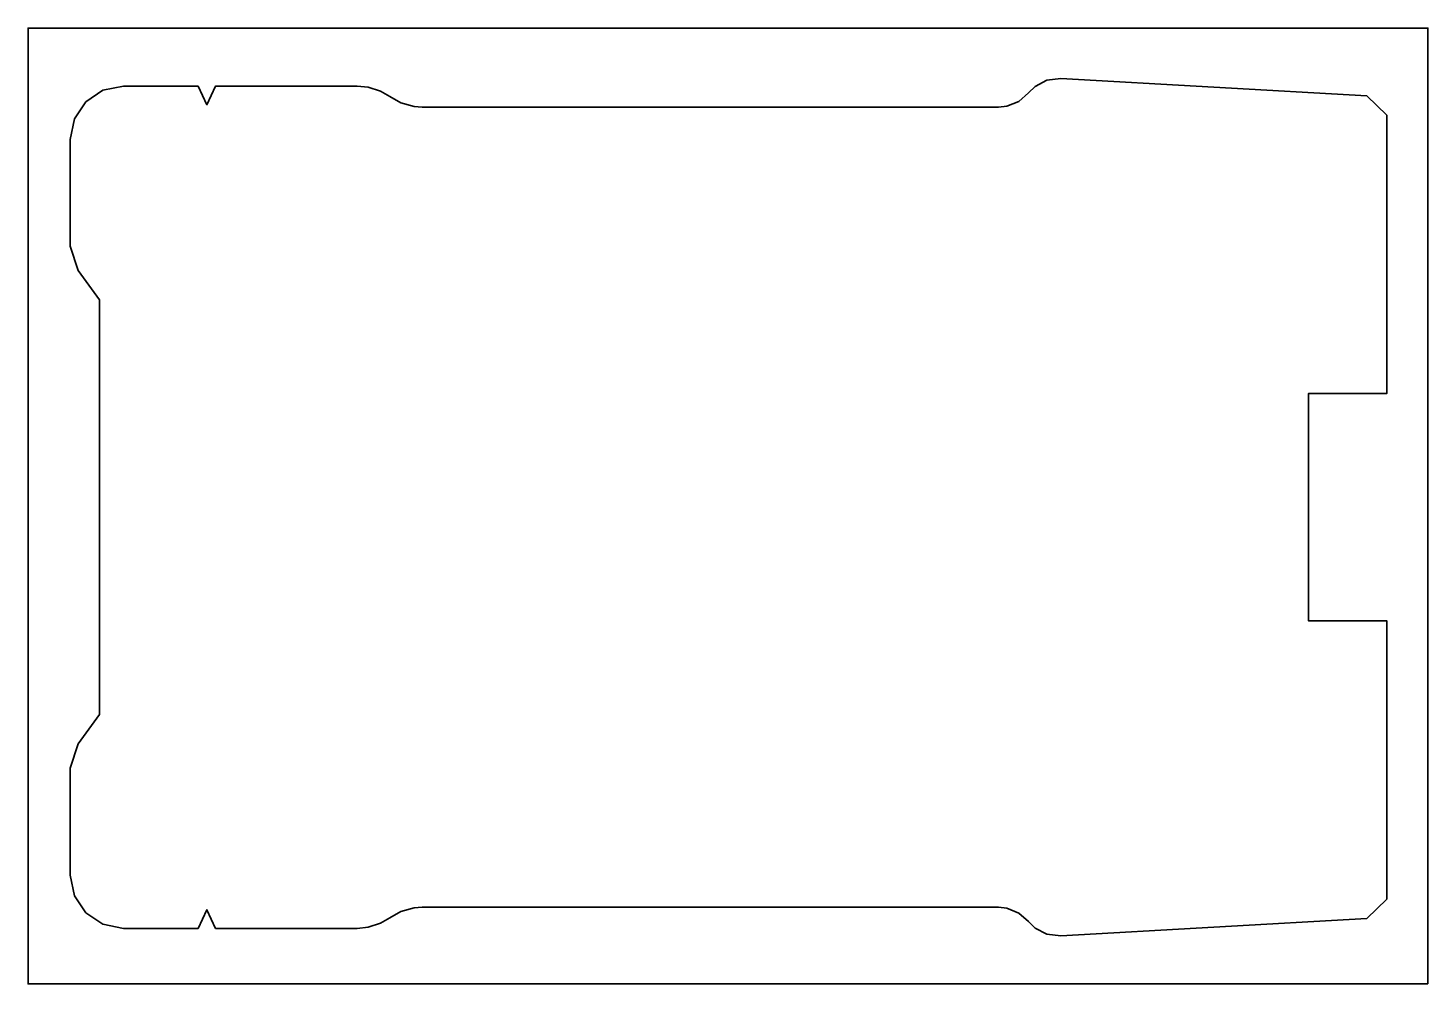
# Model space of a CAD drawing. Header units: millimetres. Extents: x 30 to 370, y 134 to 366.
import ezdxf

# ---------------------------------------------------------------- set-up
doc = ezdxf.new("R2010")
doc.units = ezdxf.units.MM
doc.header["$MEASUREMENT"] = 0
doc.layers.get('0').update_dxf_attribs({"lineweight": 0})
doc.layers.add('Safety', color=7, linetype='Continuous', lineweight=0)

msp = doc.modelspace()

# ---------------------------------------------------------------- linework, layer by layer
at = {"color": 250, "lineweight": 35, "true_color": 0x231f20}
msp.add_lwpolyline([(47.7, 199.77), (42.52, 192.66), (40.6, 186.77), (40.6, 160.9), (41.62, 155.87), (44.38, 151.77), (48.49, 149), (53.52, 147.98), (71.57, 147.98), (73.71, 152.49), (75.82, 147.98), (85.49, 147.98), (95.16, 147.97), (104.83, 147.96), (110.14, 147.96), (112.84, 148.23), (115.82, 149.22), (118.02, 150.52), (120.69, 152.03), (123.97, 152.94), (125.88, 153.08), (265.57, 153.08), (267.65, 152.84), (270.52, 151.67), (272.88, 149.6), (274.48, 148.05), (277.35, 146.57), (280.72, 146.15), (354.85, 150.35), (359.7, 155.05), (359.7, 222.49), (340.7, 222.49), (340.7, 277.51), (359.7, 277.51), (359.7, 344.95), (354.85, 349.65), (280.72, 353.85), (277.35, 353.43), (274.48, 351.95), (272.88, 350.4), (270.52, 348.33), (267.65, 347.16), (265.57, 346.92), (125.88, 346.92), (123.97, 347.06), (120.69, 347.97), (118.02, 349.48), (115.82, 350.78), (112.84, 351.77), (110.14, 352.04), (104.83, 352.04), (95.16, 352.03), (85.49, 352.02), (75.82, 352.02), (73.71, 347.51), (71.57, 352.02), (53.52, 352.02), (48.49, 351), (44.38, 348.23), (41.62, 344.13), (40.6, 339.1), (40.6, 313.23), (42.52, 307.34), (47.7, 300.23)], close=True, dxfattribs=at)
at = {"layer": 'Safety', "color": 250, "lineweight": 35, "true_color": 0x231f20}
msp.add_lwpolyline([(369.7, 134.5), (30.35, 134.5), (30.35, 366.09), (369.7, 366.09)], close=True, dxfattribs=at)

doc.saveas('drawing.dxf')
